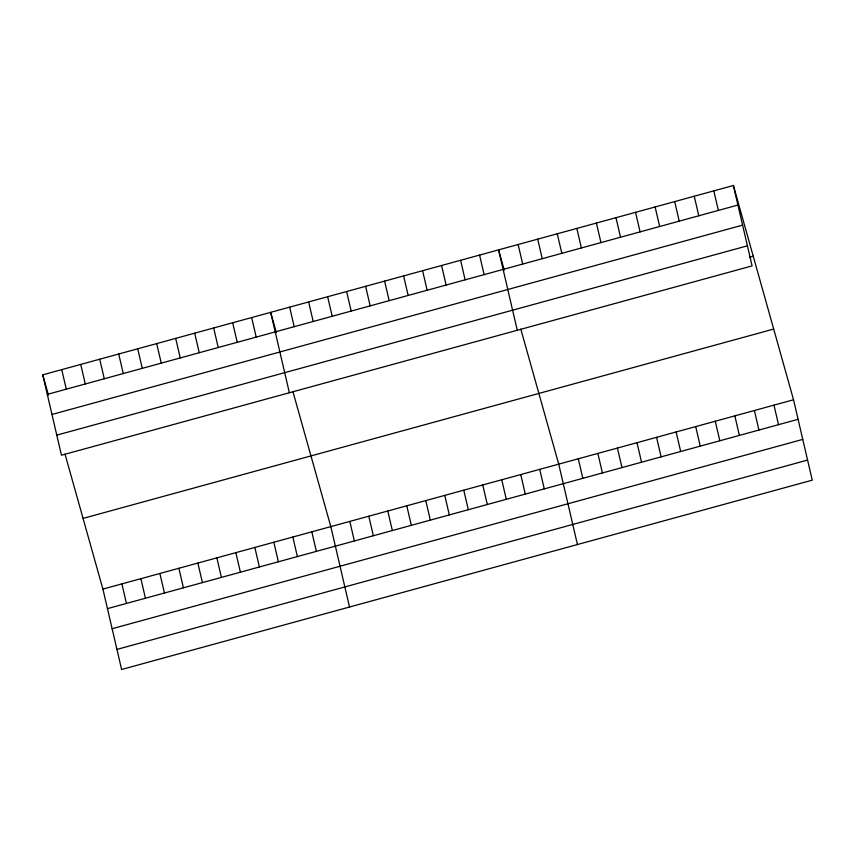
<?xml version="1.0" encoding="UTF-8"?>
<svg xmlns="http://www.w3.org/2000/svg" width="855" height="855" viewBox="0 0 855 855"><rect width="100%" height="100%" fill="white"/><g stroke="black" fill="none" stroke-linecap="round" stroke-linejoin="round"><path stroke-width="1.28" d="M733.387 185.503L752.09 265.905L61.453 455.223L42.75 374.832L733.387 185.503L793.547 399.777L812.25 480.168L121.613 669.497L102.91 589.095L64.991 454.037M47.303 394.379L737.929 205.05M51.973 414.461L742.6 225.132M56.783 435.142L747.42 245.823M749.568 257.227L753.234 256.211M83.053 518.397L773.69 329.068M102.91 589.095L793.547 399.777M107.452 608.642L798.089 419.313M112.133 628.724L802.76 439.395M116.943 649.415L807.58 460.086M504.236 270.084L498.572 249.874L517.275 330.276M520.802 329.09L558.732 464.147L577.435 544.539M276.336 332.563L270.661 312.353L289.364 392.744M292.902 391.569L330.821 526.627L349.524 607.018M42.75 374.832L48.425 395.031M773.978 405.142L778.52 424.679M713.818 190.868L718.36 210.416M754.409 410.507L758.951 430.044M694.249 196.233L698.792 215.781M734.84 415.861L739.383 435.409M674.681 201.598L679.233 221.146M715.272 421.226L719.814 440.774M655.112 206.963L659.665 226.511M695.703 426.592L700.245 446.139M635.543 212.329L640.096 231.876M676.134 431.957L680.687 451.504M615.974 217.694L620.527 237.241M656.565 437.322L661.118 456.869M596.405 223.059L600.958 242.606M636.996 442.687L641.549 462.234M576.836 228.424L581.389 247.961M617.428 448.052L621.98 467.6M557.268 233.789L561.821 253.326M597.859 453.417L602.412 472.965M537.71 239.154L542.252 258.691M578.29 458.782L582.843 478.319M518.141 244.519L522.683 264.056M539.729 469.352L544.282 488.9M479.58 255.089L484.122 274.626M520.738 474.557L525.291 494.105M460.589 260.294L465.131 279.831M501.746 479.762L506.299 499.309M441.586 265.499L446.139 285.046M482.754 484.967L487.307 504.514M422.594 270.704L427.147 290.251M463.763 490.182L468.316 509.719M403.603 275.909L408.156 295.456M444.771 495.387L449.324 514.924M384.611 281.113L389.164 300.661M425.779 500.592L430.332 520.129M365.619 286.329L370.172 305.866M406.788 505.797L411.33 525.344M346.628 291.534L351.181 311.07M387.796 511.001L392.338 530.549M327.636 296.738L332.189 316.286M368.804 516.206L373.346 535.754M308.644 301.943L313.197 321.491M349.813 521.411L354.355 540.959M289.653 307.148L294.195 326.696M311.829 531.831L316.371 551.368M251.669 317.568L256.211 337.105M292.838 537.036L297.38 556.584M232.678 322.773L237.22 342.31M273.835 542.241L278.388 561.788M213.686 327.978L218.228 347.515M254.843 547.446L259.396 566.993M194.694 333.183L199.236 352.73M235.852 552.651L240.405 572.198M175.692 338.388L180.245 357.935M216.86 557.866L221.413 577.403M156.7 343.592L161.253 363.14M197.868 563.071L202.421 582.608M137.708 348.797L142.261 368.345M178.877 568.276L183.43 587.812M118.717 354.013L123.27 373.55M159.885 573.481L164.438 593.028M99.725 359.218L104.278 378.754M140.893 578.685L145.436 598.233M80.733 364.422L85.286 383.97M121.902 583.89L126.444 603.438M61.742 369.627L66.295 389.175"/></g></svg>
